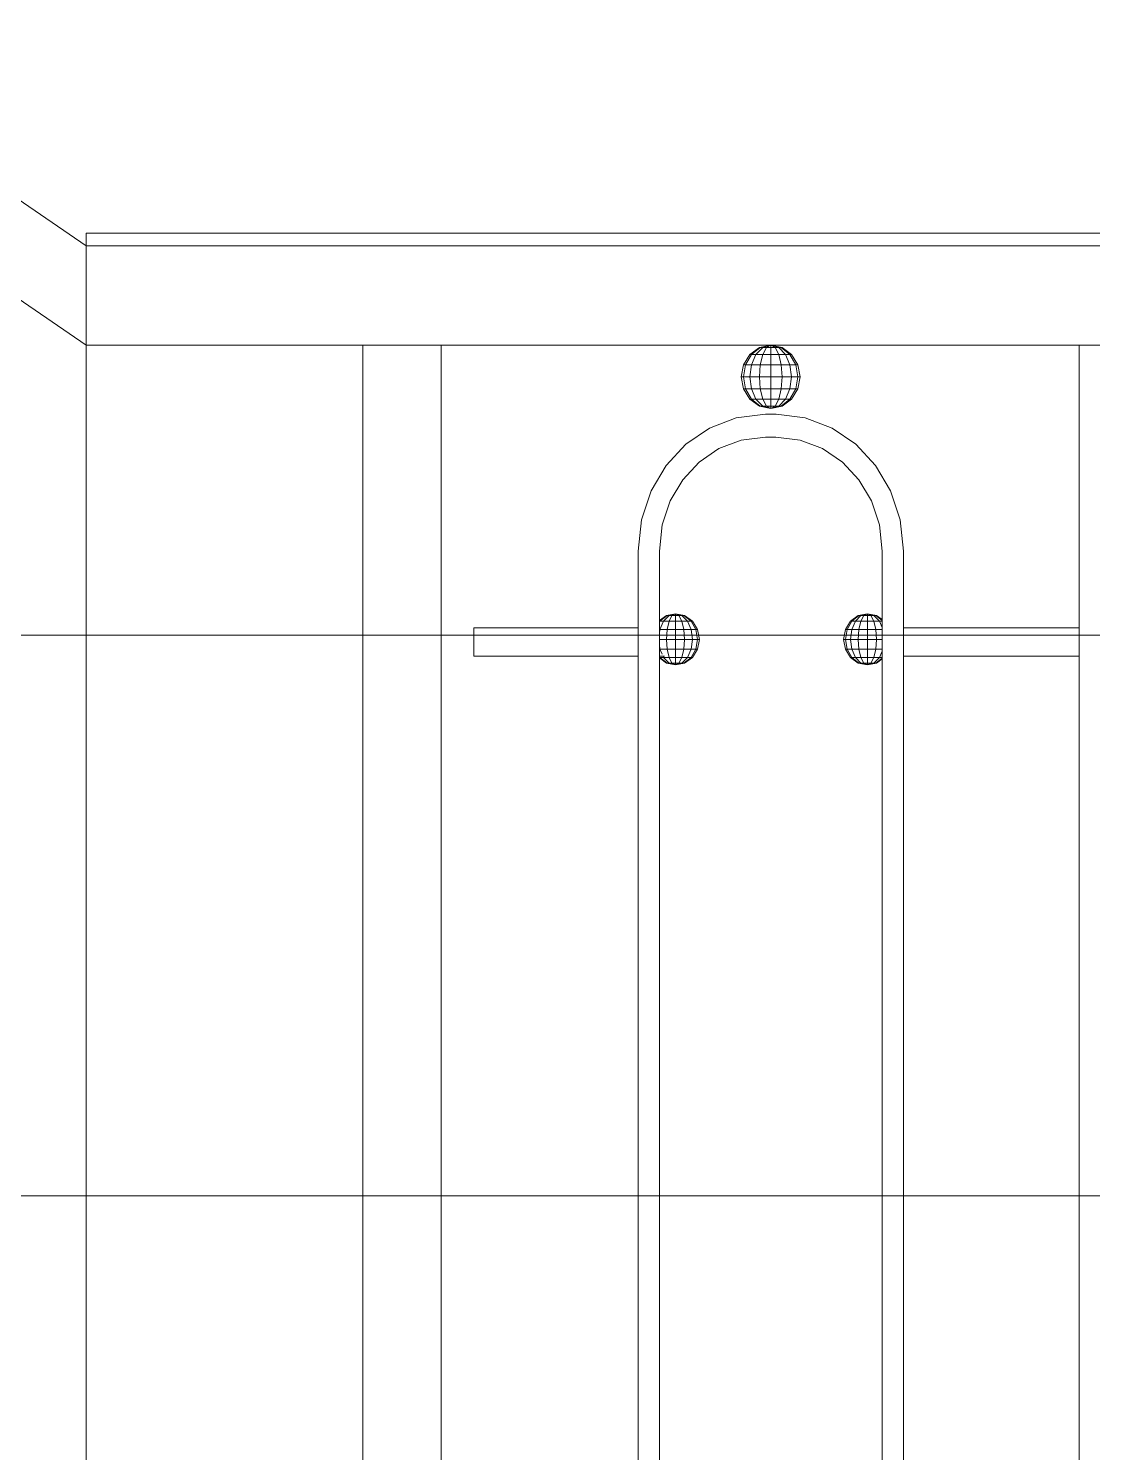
# Model space of a CAD drawing. Header units: millimetres. Extents: x 1832547 to 2001569, y -558009 to -417808.
# Drawn here: x 1986692 to 1987072, y -527635 to -527127 of the extents above; entities that cross this region are included whole.
import ezdxf

# ---------------------------------------------------------------- set-up
doc = ezdxf.new("R2010")
doc.units = ezdxf.units.MM
doc.header["$MEASUREMENT"] = 0
doc.linetypes.add('CENTER', pattern=[2, 1.25, -0.25, 0.25, -0.25])
for name, color, linetype, lineweight in [('CA.manh 08', 8, 'CONTINUOUS', 9), ('CA.tim 67', 67, 'CENTER', 9), ('CA_manh 08', 8, 'CONTINUOUS', 9)]:
    doc.layers.add(name, color=color, linetype=linetype, lineweight=lineweight)

msp = doc.modelspace()

# ---------------------------------------------------------------- linework, layer by layer
at = {"layer": 'CA.manh 08'}
for points in [[(1986712.89, -527204.81), (1985704.92, -526513.03)], [(1986712.89, -527240.23), (1985700.26, -526545.26)], [(1986712.89, -527200.23), (1986712.89, -528143.59)]]:
    msp.add_lwpolyline(points, dxfattribs=at)
msp.add_lwpolyline([(1986839.44, -527240.23), (1986811.51, -527240.23), (1986811.51, -528143.59), (1986839.44, -528143.59)], close=True, dxfattribs=at)
at = {"layer": 'CA.tim 67', "ltscale": 500}
for points in [[(1968529.63, -527343.59), (1994035.6, -527343.59)], [(1968529.63, -527543.59), (1994035.6, -527543.59)]]:
    msp.add_lwpolyline(points, dxfattribs=at)
at = {"layer": 'CA_manh 08'}
for p, q in [((1988310.99, -527200.23), (1986712.89, -527200.23)), ((1986712.89, -527204.81), (1988310.99, -527204.81)), ((1986784.26, -527240.23), (1986712.89, -527240.23)), ((1986811.51, -527240.23), (1986784.26, -527240.23)), ((1986811.51, -527340.23), (1986811.51, -527240.23)), ((1986811.51, -527340.23), (1986811.51, -527240.23)), ((1986811.51, -527240.23), (1987406.43, -527240.23)), ((1986811.51, -527240.23), (1986839.44, -527240.23)), ((1986811.51, -527240.23), (1986839.44, -527240.23)), ((1986839.44, -527240.23), (1986839.44, -527341)), ((1986839.44, -527240.23), (1986839.44, -527973.59)), ((1986949.97, -527240.23), (1986839.44, -527240.23)), ((1986956.97, -527240.23), (1986839.44, -527240.23)), ((1986949.54, -527243.53), (1986952.95, -527241.09)), ((1986950.1, -527243.53), (1986953.25, -527241.09)), ((1986951.71, -527243.53), (1986954.13, -527241.09)), ((1986952.95, -527241.09), (1986956.97, -527240.23)), ((1986953.25, -527241.09), (1986952.95, -527241.09)), ((1986953.25, -527241.09), (1986956.97, -527240.23)), ((1986954.13, -527241.09), (1986953.25, -527241.09)), ((1986954.13, -527241.09), (1986956.97, -527240.23)), ((1986955.43, -527241.09), (1986954.13, -527241.09)), ((1986954.13, -527243.53), (1986955.43, -527241.09)), ((1986955.43, -527241.09), (1986956.97, -527240.23)), ((1986956.97, -527241.09), (1986955.43, -527241.09)), ((1986956.97, -527240.23), (1986956.97, -527241.09)), ((1986958.51, -527241.09), (1986956.97, -527240.23)), ((1986959.82, -527241.09), (1986956.97, -527240.23)), ((1986960.69, -527241.09), (1986956.97, -527240.23)), ((1986961, -527241.09), (1986956.97, -527240.23)), ((1987066.99, -527240.23), (1986956.97, -527240.23)), ((1986956.97, -527241.09), (1986958.51, -527241.09)), ((1986956.97, -527241.09), (1986956.97, -527243.53)), ((1986958.51, -527241.09), (1986959.82, -527241.09)), ((1986959.82, -527243.53), (1986958.51, -527241.09)), ((1986959.82, -527241.09), (1986960.69, -527241.09)), ((1986962.23, -527243.53), (1986959.82, -527241.09)), ((1986960.69, -527241.09), (1986961, -527241.09)), ((1986963.84, -527243.53), (1986960.69, -527241.09)), ((1986964.41, -527243.53), (1986961, -527241.09)), ((1987076.45, -527240.23), (1987066.99, -527240.23)), ((1987066.99, -527341), (1987066.99, -527240.23)), ((1986946.46, -527251.52), (1986947.26, -527247.2)), ((1986947.26, -527247.2), (1986949.54, -527243.53)), ((1986948, -527247.2), (1986947.26, -527247.2)), ((1986947.26, -527251.52), (1986948, -527247.2)), ((1986948, -527247.2), (1986950.1, -527243.53)), ((1986950.1, -527247.2), (1986948, -527247.2)), ((1986950.1, -527243.53), (1986949.54, -527243.53)), ((1986949.54, -527251.52), (1986950.1, -527247.2)), ((1986951.71, -527243.53), (1986950.1, -527243.53)), ((1986950.1, -527247.2), (1986951.71, -527243.53)), ((1986953.25, -527247.2), (1986950.1, -527247.2)), ((1986954.13, -527243.53), (1986951.71, -527243.53)), ((1986952.95, -527251.52), (1986953.25, -527247.2)), ((1986953.25, -527247.2), (1986954.13, -527243.53)), ((1986956.97, -527247.2), (1986953.25, -527247.2)), ((1986956.97, -527243.53), (1986954.13, -527243.53)), ((1986959.82, -527243.53), (1986956.97, -527243.53)), ((1986956.97, -527243.53), (1986956.97, -527247.2)), ((1986960.69, -527247.2), (1986956.97, -527247.2)), ((1986956.97, -527247.2), (1986956.97, -527251.52)), ((1986962.23, -527243.53), (1986959.82, -527243.53)), ((1986960.69, -527247.2), (1986959.82, -527243.53)), ((1986963.84, -527247.2), (1986960.69, -527247.2)), ((1986961, -527251.52), (1986960.69, -527247.2)), ((1986963.84, -527243.53), (1986962.23, -527243.53)), ((1986963.84, -527247.2), (1986962.23, -527243.53)), ((1986964.41, -527243.53), (1986963.84, -527243.53)), ((1986965.95, -527247.2), (1986963.84, -527243.53)), ((1986965.95, -527247.2), (1986963.84, -527247.2)), ((1986964.41, -527251.52), (1986963.84, -527247.2)), ((1986966.69, -527247.2), (1986964.41, -527243.53)), ((1986966.69, -527247.2), (1986965.95, -527247.2)), ((1986966.69, -527251.52), (1986965.95, -527247.2)), ((1986967.49, -527251.52), (1986966.69, -527247.2)), ((1986947.26, -527251.52), (1986946.46, -527251.52)), ((1986947.26, -527255.84), (1986946.46, -527251.52)), ((1986949.54, -527251.52), (1986947.26, -527251.52)), ((1986948, -527255.84), (1986947.26, -527251.52)), ((1986952.95, -527251.52), (1986949.54, -527251.52)), ((1986950.1, -527255.84), (1986949.54, -527251.52)), ((1986956.97, -527251.52), (1986952.95, -527251.52)), ((1986953.25, -527255.84), (1986952.95, -527251.52)), ((1986961, -527251.52), (1986956.97, -527251.52)), ((1986956.97, -527251.52), (1986956.97, -527255.84)), ((1986960.69, -527255.84), (1986961, -527251.52)), ((1986964.41, -527251.52), (1986961, -527251.52)), ((1986963.84, -527255.84), (1986964.41, -527251.52)), ((1986966.69, -527251.52), (1986964.41, -527251.52)), ((1986965.95, -527255.84), (1986966.69, -527251.52)), ((1986967.49, -527251.52), (1986966.69, -527251.52)), ((1986966.69, -527255.84), (1986967.49, -527251.52)), ((1986948, -527255.84), (1986947.26, -527255.84)), ((1986949.54, -527259.51), (1986947.26, -527255.84)), ((1986950.1, -527255.84), (1986948, -527255.84)), ((1986950.1, -527259.51), (1986948, -527255.84)), ((1986953.25, -527255.84), (1986950.1, -527255.84)), ((1986951.71, -527259.51), (1986950.1, -527255.84)), ((1986956.97, -527255.84), (1986953.25, -527255.84)), ((1986954.13, -527259.51), (1986953.25, -527255.84)), ((1986960.69, -527255.84), (1986956.97, -527255.84)), ((1986956.97, -527255.84), (1986956.97, -527259.51)), ((1986959.82, -527259.51), (1986960.69, -527255.84)), ((1986963.84, -527255.84), (1986960.69, -527255.84)), ((1986962.23, -527259.51), (1986963.84, -527255.84)), ((1986965.95, -527255.84), (1986963.84, -527255.84)), ((1986963.84, -527259.51), (1986965.95, -527255.84)), ((1986964.41, -527259.51), (1986966.69, -527255.84)), ((1986966.69, -527255.84), (1986965.95, -527255.84)), ((1986950.1, -527259.51), (1986949.54, -527259.51)), ((1986952.95, -527261.96), (1986949.54, -527259.51)), ((1986951.71, -527259.51), (1986950.1, -527259.51)), ((1986953.25, -527261.96), (1986950.1, -527259.51)), ((1986954.13, -527259.51), (1986951.71, -527259.51)), ((1986954.13, -527261.96), (1986951.71, -527259.51)), ((1986953.25, -527261.96), (1986952.95, -527261.96)), ((1986956.97, -527262.82), (1986952.95, -527261.96)), ((1986954.13, -527261.96), (1986953.25, -527261.96)), ((1986956.97, -527262.82), (1986953.25, -527261.96)), ((1986956.97, -527259.51), (1986954.13, -527259.51)), ((1986955.43, -527261.96), (1986954.13, -527259.51)), ((1986955.43, -527261.96), (1986954.13, -527261.96)), ((1986956.97, -527262.82), (1986954.13, -527261.96)), ((1986956.97, -527261.96), (1986955.43, -527261.96)), ((1986956.97, -527262.82), (1986955.43, -527261.96)), ((1986959.82, -527259.51), (1986956.97, -527259.51)), ((1986956.97, -527259.51), (1986956.97, -527261.96)), ((1986958.51, -527261.96), (1986956.97, -527261.96)), ((1986956.97, -527261.96), (1986956.97, -527262.82)), ((1986956.97, -527262.82), (1986961, -527261.96)), ((1986956.97, -527262.82), (1986960.69, -527261.96)), ((1986956.97, -527262.82), (1986959.82, -527261.96)), ((1986956.97, -527262.82), (1986958.51, -527261.96)), ((1986958.51, -527261.96), (1986959.82, -527259.51)), ((1986959.82, -527261.96), (1986958.51, -527261.96)), ((1986962.23, -527259.51), (1986959.82, -527259.51)), ((1986959.82, -527261.96), (1986962.23, -527259.51)), ((1986960.69, -527261.96), (1986959.82, -527261.96)), ((1986960.69, -527261.96), (1986963.84, -527259.51)), ((1986960.69, -527261.96), (1986961, -527261.96)), ((1986961, -527261.96), (1986964.41, -527259.51)), ((1986963.84, -527259.51), (1986962.23, -527259.51)), ((1986964.41, -527259.51), (1986963.84, -527259.51)), ((1986944.68, -527266.14), (1986935.13, -527269.81)), ((1986955.09, -527264.85), (1986944.68, -527266.14)), ((1986958.87, -527264.85), (1986955.09, -527264.85)), ((1986969.27, -527266.14), (1986958.87, -527264.85)), ((1986978.83, -527269.81), (1986969.27, -527266.14)), ((1986935.13, -527269.81), (1986926.7, -527275.57)), ((1986987.26, -527275.57), (1986978.83, -527269.81)), ((1986926.7, -527275.57), (1986919.67, -527283.13)), ((1986931.44, -527281.92), (1986938.47, -527277.12)), ((1986938.47, -527277.12), (1986946.44, -527274.06)), ((1986946.44, -527274.06), (1986955.12, -527272.98)), ((1986955.12, -527272.98), (1986958.84, -527272.98)), ((1986958.84, -527272.98), (1986967.51, -527274.06)), ((1986967.51, -527274.06), (1986975.48, -527277.12)), ((1986975.48, -527277.12), (1986982.51, -527281.92)), ((1986994.29, -527283.13), (1986987.26, -527275.57)), ((1986925.58, -527288.23), (1986931.44, -527281.92)), ((1986982.51, -527281.92), (1986988.38, -527288.22)), ((1986919.67, -527283.13), (1986914.3, -527292.18)), ((1986999.65, -527292.18), (1986994.29, -527283.13)), ((1986914.3, -527292.18), (1986910.89, -527302.45)), ((1986921.1, -527295.78), (1986925.58, -527288.23)), ((1986988.38, -527288.22), (1986992.85, -527295.77)), ((1987003.07, -527302.45), (1986999.65, -527292.18)), ((1986918.25, -527304.34), (1986921.1, -527295.78)), ((1986992.85, -527295.77), (1986995.7, -527304.33)), ((1986910.89, -527302.45), (1986909.69, -527313.62)), ((1987004.27, -527313.62), (1987003.07, -527302.45)), ((1986917.25, -527313.65), (1986918.25, -527304.34)), ((1986995.7, -527304.33), (1986996.7, -527313.65)), ((1986909.69, -527341), (1986909.69, -527313.62)), ((1986917.25, -527313.65), (1986917.25, -527338.46)), ((1986996.7, -527338.1), (1986996.7, -527313.65)), ((1987004.27, -527313.62), (1987004.27, -527341)), ((1986917.25, -527338.46), (1986919.75, -527336.67)), ((1986917.25, -527338.65), (1986917.25, -527338.46)), ((1986917.45, -527338.65), (1986917.25, -527338.65)), ((1986917.25, -527338.99), (1986917.45, -527338.65)), ((1986917.25, -527338.99), (1986917.25, -527338.65)), ((1986917.45, -527338.65), (1986920, -527336.67)), ((1986918.75, -527338.65), (1986917.45, -527338.65)), ((1986917.45, -527341.62), (1986918.75, -527338.65)), ((1986918.75, -527338.65), (1986920.7, -527336.67)), ((1986920.7, -527338.65), (1986918.75, -527338.65)), ((1986919.75, -527336.67), (1986923.01, -527335.97)), ((1986920, -527336.67), (1986919.75, -527336.67)), ((1986920, -527336.67), (1986923.01, -527335.97)), ((1986920.7, -527336.67), (1986920, -527336.67)), ((1986920, -527341.62), (1986920.7, -527338.65)), ((1986920.7, -527336.67), (1986923.01, -527335.97)), ((1986921.76, -527336.67), (1986920.7, -527336.67)), ((1986920.7, -527338.65), (1986921.76, -527336.67)), ((1986923.01, -527338.65), (1986920.7, -527338.65)), ((1986921.76, -527336.67), (1986923.01, -527335.97)), ((1986923.01, -527336.67), (1986921.76, -527336.67)), ((1986923.01, -527335.97), (1986923.01, -527336.67)), ((1986924.25, -527336.67), (1986923.01, -527335.97)), ((1986926.26, -527336.67), (1986923.01, -527335.97)), ((1986926.02, -527336.67), (1986923.01, -527335.97)), ((1986925.31, -527336.67), (1986923.01, -527335.97)), ((1986923.01, -527336.67), (1986924.25, -527336.67)), ((1986923.01, -527336.67), (1986923.01, -527338.65)), ((1986925.31, -527338.65), (1986923.01, -527338.65)), ((1986923.01, -527338.65), (1986923.01, -527341.62)), ((1986925.31, -527336.67), (1986924.25, -527336.67)), ((1986925.31, -527338.65), (1986924.25, -527336.67)), ((1986926.02, -527336.67), (1986925.31, -527336.67)), ((1986927.26, -527338.65), (1986925.31, -527336.67)), ((1986927.26, -527338.65), (1986925.31, -527338.65)), ((1986926.02, -527341.62), (1986925.31, -527338.65)), ((1986926.26, -527336.67), (1986926.02, -527336.67)), ((1986928.57, -527338.65), (1986926.02, -527336.67)), ((1986929.03, -527338.65), (1986926.26, -527336.67)), ((1986928.57, -527338.65), (1986927.26, -527338.65)), ((1986928.57, -527341.62), (1986927.26, -527338.65)), ((1986928.57, -527338.65), (1986929.03, -527338.65)), ((1986930.27, -527341.62), (1986928.57, -527338.65)), ((1986930.87, -527341.62), (1986929.03, -527338.65)), ((1986983.59, -527341.62), (1986985.43, -527338.65)), ((1986984.18, -527341.62), (1986985.89, -527338.65)), ((1986985.43, -527338.65), (1986988.19, -527336.67)), ((1986985.89, -527338.65), (1986985.43, -527338.65)), ((1986985.89, -527338.65), (1986988.44, -527336.67)), ((1986987.19, -527338.65), (1986985.89, -527338.65)), ((1986985.89, -527341.62), (1986987.19, -527338.65)), ((1986987.19, -527338.65), (1986989.15, -527336.67)), ((1986989.15, -527338.65), (1986987.19, -527338.65)), ((1986988.19, -527336.67), (1986991.45, -527335.97)), ((1986988.44, -527336.67), (1986988.19, -527336.67)), ((1986988.44, -527336.67), (1986991.45, -527335.97)), ((1986989.15, -527336.67), (1986988.44, -527336.67)), ((1986988.44, -527341.62), (1986989.15, -527338.65)), ((1986989.15, -527336.67), (1986991.45, -527335.97)), ((1986990.2, -527336.67), (1986989.15, -527336.67)), ((1986989.15, -527338.65), (1986990.2, -527336.67)), ((1986991.45, -527338.65), (1986989.15, -527338.65)), ((1986990.2, -527336.67), (1986991.45, -527335.97)), ((1986991.45, -527336.67), (1986990.2, -527336.67)), ((1986991.45, -527335.97), (1986991.45, -527336.67)), ((1986992.7, -527336.67), (1986991.45, -527335.97)), ((1986994.71, -527336.67), (1986991.45, -527335.97)), ((1986994.46, -527336.67), (1986991.45, -527335.97)), ((1986993.75, -527336.67), (1986991.45, -527335.97)), ((1986991.45, -527336.67), (1986992.7, -527336.67)), ((1986991.45, -527336.67), (1986991.45, -527338.65)), ((1986993.75, -527338.65), (1986991.45, -527338.65)), ((1986991.45, -527338.65), (1986991.45, -527341.62)), ((1986993.75, -527336.67), (1986992.7, -527336.67)), ((1986993.75, -527338.65), (1986992.7, -527336.67)), ((1986994.46, -527336.67), (1986993.75, -527336.67)), ((1986995.71, -527338.65), (1986993.75, -527336.67)), ((1986995.71, -527338.65), (1986993.75, -527338.65)), ((1986994.46, -527341.62), (1986993.75, -527338.65)), ((1986994.71, -527336.67), (1986994.46, -527336.67)), ((1986996.7, -527338.41), (1986994.46, -527336.67)), ((1986996.7, -527338.1), (1986994.71, -527336.67)), ((1986996.7, -527338.65), (1986995.71, -527338.65)), ((1986996.7, -527340.92), (1986995.71, -527338.65)), ((1986996.7, -527338.41), (1986996.7, -527338.1)), ((1986996.7, -527338.41), (1986996.7, -527338.65)), ((1986996.7, -527338.65), (1986996.7, -527340.92)), ((1986811.51, -527340.23), (1986811.51, -527350.39)), ((1986811.51, -527340.23), (1986811.51, -527350.39)), ((1986839.44, -527351.16), (1986839.44, -527341)), ((1986909.69, -527341), (1986851.07, -527341)), ((1986851.07, -527341), (1986851.07, -527351.16)), ((1986909.69, -527341), (1986909.69, -527351.16)), ((1986917.25, -527341), (1986917.25, -527338.99)), ((1986917.37, -527341), (1986917.25, -527341)), ((1986917.25, -527341.62), (1986917.25, -527341)), ((1986917.45, -527341.62), (1986917.25, -527341.62)), ((1986917.25, -527343.09), (1986917.45, -527341.62)), ((1986917.25, -527343.09), (1986917.25, -527341.62)), ((1986917.25, -527345.12), (1986917.25, -527343.09)), ((1986920, -527341.62), (1986917.45, -527341.62)), ((1986919.75, -527345.12), (1986920, -527341.62)), ((1986923.01, -527341.62), (1986920, -527341.62)), ((1986926.02, -527341.62), (1986923.01, -527341.62)), ((1986923.01, -527341.62), (1986923.01, -527345.12)), ((1986928.57, -527341.62), (1986926.02, -527341.62)), ((1986926.26, -527345.12), (1986926.02, -527341.62)), ((1986930.27, -527341.62), (1986928.57, -527341.62)), ((1986929.03, -527345.12), (1986928.57, -527341.62)), ((1986930.87, -527341.62), (1986930.27, -527341.62)), ((1986930.87, -527345.12), (1986930.27, -527341.62)), ((1986931.52, -527345.12), (1986930.87, -527341.62)), ((1986982.94, -527345.12), (1986983.59, -527341.62)), ((1986984.18, -527341.62), (1986983.59, -527341.62)), ((1986983.59, -527345.12), (1986984.18, -527341.62)), ((1986985.89, -527341.62), (1986984.18, -527341.62)), ((1986985.43, -527345.12), (1986985.89, -527341.62)), ((1986988.44, -527341.62), (1986985.89, -527341.62)), ((1986988.19, -527345.12), (1986988.44, -527341.62)), ((1986991.45, -527341.62), (1986988.44, -527341.62)), ((1986994.46, -527341.62), (1986991.45, -527341.62)), ((1986991.45, -527341.62), (1986991.45, -527345.12)), ((1986996.7, -527341.62), (1986994.46, -527341.62)), ((1986994.71, -527345.12), (1986994.46, -527341.62)), ((1986996.7, -527340.92), (1986996.7, -527341.62)), ((1986996.7, -527341.62), (1986996.7, -527345.12)), ((1987066.99, -527341), (1987004.27, -527341)), ((1987004.27, -527341), (1987004.27, -527351.16)), ((1987066.99, -527341), (1987066.99, -527351.16)), ((1986919.75, -527345.12), (1986917.25, -527345.12)), ((1986917.25, -527347.14), (1986917.25, -527345.12)), ((1986917.45, -527348.61), (1986917.25, -527347.14)), ((1986917.25, -527348.61), (1986917.25, -527347.14)), ((1986917.45, -527348.61), (1986917.25, -527348.61)), ((1986917.25, -527351.16), (1986917.25, -527348.61)), ((1986920, -527348.61), (1986917.45, -527348.61)), ((1986918.24, -527350.42), (1986917.45, -527348.61)), ((1986923.01, -527345.12), (1986919.75, -527345.12)), ((1986920, -527348.61), (1986919.75, -527345.12)), ((1986923.01, -527348.61), (1986920, -527348.61)), ((1986920.7, -527351.58), (1986920, -527348.61)), ((1986926.26, -527345.12), (1986923.01, -527345.12)), ((1986923.01, -527345.12), (1986923.01, -527348.61)), ((1986926.02, -527348.61), (1986923.01, -527348.61)), ((1986923.01, -527348.61), (1986923.01, -527351.58)), ((1986925.31, -527351.58), (1986926.02, -527348.61)), ((1986926.02, -527348.61), (1986926.26, -527345.12)), ((1986928.57, -527348.61), (1986926.02, -527348.61)), ((1986929.03, -527345.12), (1986926.26, -527345.12)), ((1986927.26, -527351.58), (1986928.57, -527348.61)), ((1986928.57, -527348.61), (1986929.03, -527345.12)), ((1986930.27, -527348.61), (1986928.57, -527348.61)), ((1986928.57, -527351.58), (1986930.27, -527348.61)), ((1986930.87, -527345.12), (1986929.03, -527345.12)), ((1986929.03, -527351.58), (1986930.87, -527348.61)), ((1986930.27, -527348.61), (1986930.87, -527345.12)), ((1986930.87, -527348.61), (1986930.27, -527348.61)), ((1986931.52, -527345.12), (1986930.87, -527345.12)), ((1986930.87, -527348.61), (1986931.52, -527345.12)), ((1986983.59, -527345.12), (1986982.94, -527345.12)), ((1986983.59, -527348.61), (1986982.94, -527345.12)), ((1986985.43, -527345.12), (1986983.59, -527345.12)), ((1986984.18, -527348.61), (1986983.59, -527345.12)), ((1986984.18, -527348.61), (1986983.59, -527348.61)), ((1986985.43, -527351.58), (1986983.59, -527348.61)), ((1986985.89, -527348.61), (1986984.18, -527348.61)), ((1986985.89, -527351.58), (1986984.18, -527348.61)), ((1986988.19, -527345.12), (1986985.43, -527345.12)), ((1986985.89, -527348.61), (1986985.43, -527345.12)), ((1986988.44, -527348.61), (1986985.89, -527348.61)), ((1986987.19, -527351.58), (1986985.89, -527348.61)), ((1986991.45, -527345.12), (1986988.19, -527345.12)), ((1986988.44, -527348.61), (1986988.19, -527345.12)), ((1986991.45, -527348.61), (1986988.44, -527348.61)), ((1986989.15, -527351.58), (1986988.44, -527348.61)), ((1986994.71, -527345.12), (1986991.45, -527345.12)), ((1986991.45, -527345.12), (1986991.45, -527348.61)), ((1986994.46, -527348.61), (1986991.45, -527348.61)), ((1986991.45, -527348.61), (1986991.45, -527351.58)), ((1986993.75, -527351.58), (1986994.46, -527348.61)), ((1986994.46, -527348.61), (1986994.71, -527345.12)), ((1986996.7, -527348.61), (1986994.46, -527348.61)), ((1986996.7, -527345.12), (1986994.71, -527345.12)), ((1986996.7, -527345.12), (1986996.7, -527348.61)), ((1986996.7, -527348.61), (1986996.7, -527349.32)), ((1986811.51, -527863.43), (1986811.51, -527350.39)), ((1986811.51, -527863.43), (1986811.51, -527350.39)), ((1986839.44, -527351.16), (1986839.44, -527863.43)), ((1986851.07, -527351.16), (1986909.69, -527351.16)), ((1986909.69, -527863.43), (1986909.69, -527351.16)), ((1986917.25, -527351.16), (1986918.56, -527351.16)), ((1986917.25, -527351.25), (1986917.25, -527351.16)), ((1986917.45, -527351.58), (1986917.25, -527351.25)), ((1986917.25, -527351.58), (1986917.25, -527351.25)), ((1986917.45, -527351.58), (1986917.25, -527351.58)), ((1986917.25, -527351.77), (1986917.25, -527351.58)), ((1986917.25, -527351.77), (1986917.25, -527861.66)), ((1986919.75, -527353.56), (1986917.25, -527351.77)), ((1986918.75, -527351.58), (1986917.45, -527351.58)), ((1986920, -527353.56), (1986917.45, -527351.58)), ((1986918.75, -527351.58), (1986918.56, -527351.16)), ((1986918.56, -527351.16), (1986919.05, -527351.16)), ((1986920.7, -527351.58), (1986918.75, -527351.58)), ((1986920.7, -527353.56), (1986918.75, -527351.58)), ((1986920, -527353.56), (1986919.75, -527353.56)), ((1986923.01, -527354.26), (1986919.75, -527353.56)), ((1986920.7, -527353.56), (1986920, -527353.56)), ((1986923.01, -527354.26), (1986920, -527353.56)), ((1986923.01, -527351.58), (1986920.7, -527351.58)), ((1986921.76, -527353.56), (1986920.7, -527351.58)), ((1986921.76, -527353.56), (1986920.7, -527353.56)), ((1986923.01, -527354.26), (1986920.7, -527353.56)), ((1986923.01, -527353.56), (1986921.76, -527353.56)), ((1986923.01, -527354.26), (1986921.76, -527353.56)), ((1986925.31, -527351.58), (1986923.01, -527351.58)), ((1986923.01, -527351.58), (1986923.01, -527353.56)), ((1986924.25, -527353.56), (1986923.01, -527353.56)), ((1986923.01, -527353.56), (1986923.01, -527354.26)), ((1986923.01, -527354.26), (1986926.26, -527353.56)), ((1986923.01, -527354.26), (1986926.02, -527353.56)), ((1986923.01, -527354.26), (1986925.31, -527353.56)), ((1986923.01, -527354.26), (1986924.25, -527353.56)), ((1986924.25, -527353.56), (1986925.31, -527351.58)), ((1986925.31, -527353.56), (1986924.25, -527353.56)), ((1986927.26, -527351.58), (1986925.31, -527351.58)), ((1986925.31, -527353.56), (1986927.26, -527351.58)), ((1986926.02, -527353.56), (1986925.31, -527353.56)), ((1986926.02, -527353.56), (1986928.57, -527351.58)), ((1986926.02, -527353.56), (1986926.26, -527353.56)), ((1986926.26, -527353.56), (1986929.03, -527351.58)), ((1986928.57, -527351.58), (1986927.26, -527351.58)), ((1986929.03, -527351.58), (1986928.57, -527351.58)), ((1986985.89, -527351.58), (1986985.43, -527351.58)), ((1986988.19, -527353.56), (1986985.43, -527351.58)), ((1986987.19, -527351.58), (1986985.89, -527351.58)), ((1986988.44, -527353.56), (1986985.89, -527351.58)), ((1986989.15, -527351.58), (1986987.19, -527351.58)), ((1986989.15, -527353.56), (1986987.19, -527351.58)), ((1986988.44, -527353.56), (1986988.19, -527353.56)), ((1986991.45, -527354.26), (1986988.19, -527353.56)), ((1986989.15, -527353.56), (1986988.44, -527353.56)), ((1986991.45, -527354.26), (1986988.44, -527353.56)), ((1986991.45, -527351.58), (1986989.15, -527351.58)), ((1986990.2, -527353.56), (1986989.15, -527351.58)), ((1986990.2, -527353.56), (1986989.15, -527353.56)), ((1986991.45, -527354.26), (1986989.15, -527353.56)), ((1986991.45, -527353.56), (1986990.2, -527353.56)), ((1986991.45, -527354.26), (1986990.2, -527353.56)), ((1986993.75, -527351.58), (1986991.45, -527351.58)), ((1986991.45, -527351.58), (1986991.45, -527353.56)), ((1986992.7, -527353.56), (1986991.45, -527353.56)), ((1986991.45, -527353.56), (1986991.45, -527354.26)), ((1986991.45, -527354.26), (1986994.71, -527353.56)), ((1986991.45, -527354.26), (1986994.46, -527353.56)), ((1986991.45, -527354.26), (1986993.75, -527353.56)), ((1986991.45, -527354.26), (1986992.7, -527353.56)), ((1986992.7, -527353.56), (1986993.75, -527351.58)), ((1986993.75, -527353.56), (1986992.7, -527353.56)), ((1986995.71, -527351.58), (1986993.75, -527351.58)), ((1986993.75, -527353.56), (1986995.71, -527351.58)), ((1986994.46, -527353.56), (1986993.75, -527353.56)), ((1986994.46, -527353.56), (1986996.7, -527351.82)), ((1986994.46, -527353.56), (1986994.71, -527353.56)), ((1986994.71, -527353.56), (1986996.7, -527352.13)), ((1986995.71, -527351.58), (1986996.7, -527349.32)), ((1986996.7, -527351.58), (1986995.71, -527351.58)), ((1986996.7, -527349.32), (1986996.7, -527351.58)), ((1986996.7, -527351.58), (1986996.7, -527351.82)), ((1986996.7, -527352.13), (1986996.7, -527351.82)), ((1986996.7, -527352.13), (1986996.7, -527868.32)), ((1987004.27, -527351.16), (1987066.99, -527351.16)), ((1987004.27, -527351.16), (1987004.27, -527863.43)), ((1987066.99, -527863.43), (1987066.99, -527351.16))]:
    msp.add_line(p, q, dxfattribs=at)

doc.saveas('drawing.dxf')
